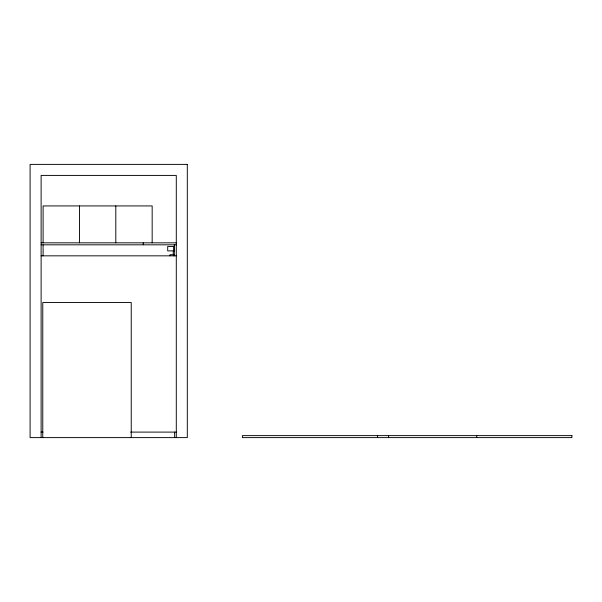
<?xml version="1.0" encoding="UTF-8"?>
<svg xmlns="http://www.w3.org/2000/svg" width="602" height="602" viewBox="0 0 602 602"><rect width="100%" height="100%" fill="white"/><g stroke="black" fill="none" stroke-linecap="round" stroke-linejoin="round"><path stroke-width="0.9" d="M41.117 242.832L176.288 242.832M41.117 244.818L176.288 244.818M174.309 250.876L173.76 250.876L173.76 246.466L167.695 246.466L167.695 250.876L173.203 250.876L173.203 254.729L169.899 254.729L169.899 255.835M174.309 254.729L173.76 254.729L173.76 255.835M41.117 255.835L176.288 255.835M41.117 432.101L42.998 432.101M130.679 432.101L176.288 432.101M476.716 435.622L476.716 437.609M388.583 435.622L388.583 437.609M377.567 435.622L377.567 437.609M176.288 437.609L176.288 175.408L41.117 175.408L41.117 437.609M174.64 432.101L174.64 437.609M174.309 244.818L174.309 255.835M152.163 242.832L152.163 205.929L43.103 205.929L43.103 242.832M143.238 242.832L143.238 244.818M131.236 437.609L131.236 302.543L42.772 302.543L42.772 437.609M115.81 205.929L115.81 242.832M79.456 205.929L79.456 242.832M43.103 244.818L43.103 255.835M187.305 164.391L30.1 164.391L30.1 437.609L187.305 437.609L187.305 164.391M571.9 435.622L242.388 435.622L242.388 437.609L571.9 437.609L571.9 435.622"/></g></svg>
